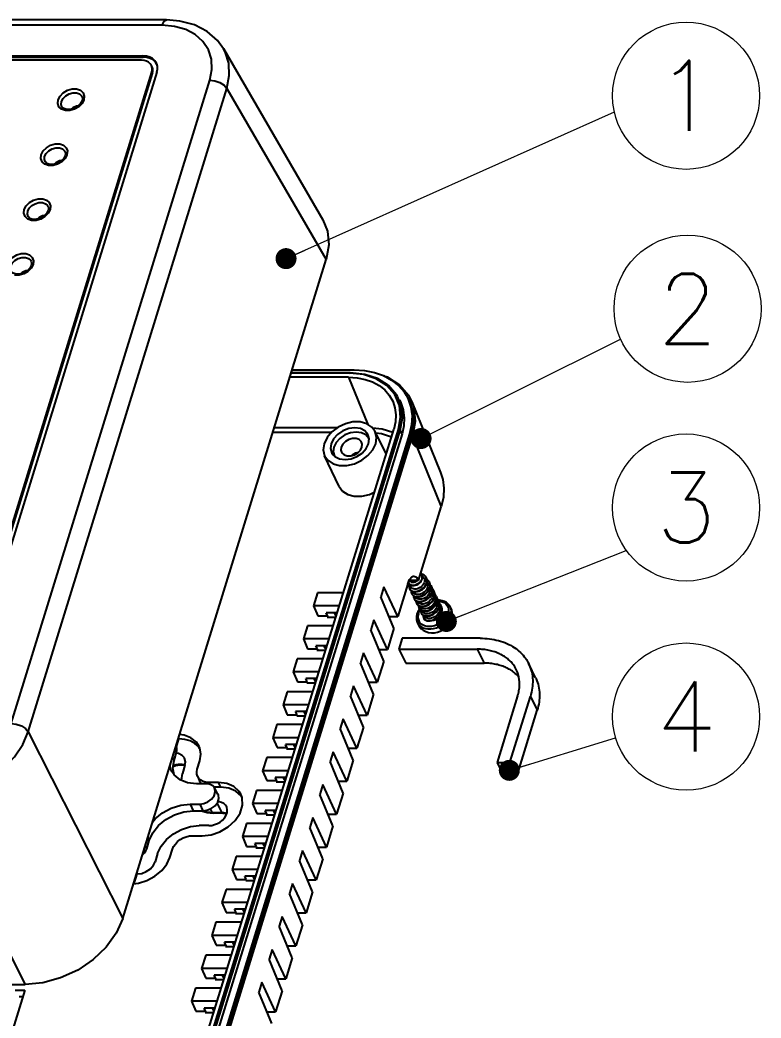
# Model space of a CAD drawing. Header units: millimetres. Extents: x 2151 to 2806, y 681 to 1136.
# Drawn here: x 2366.6 to 2440.7, y 739.2 to 838.9 of the extents above; entities that cross this region are included whole.
import ezdxf
from ezdxf.enums import TextEntityAlignment as Align

# ---------------------------------------------------------------- set-up
doc = ezdxf.new("R2010")
doc.units = ezdxf.units.MM
doc.layers.add('3_ALL_AXES', color=7, linetype='Continuous')
doc.layers.add('from', color=7, linetype='Continuous', lineweight=13)
doc.styles.add('TXT', font='txt.shx', dxfattribs={"bigfont": 'gbcbig.shx'})
doc.styles.add('wuwei', font='SimSun.ttf', dxfattribs={"width": 0.8, "oblique": 10})
doc.dimstyles.new('wuwei', dxfattribs={"dimscale": 2, "dimtxt": 2.5, "dimasz": 1.5, "dimexe": 0.3, "dimexo": 0.3, "dimgap": 0.5, "dimtad": 1, "dimdsep": 46, "dimtxsty": 'wuwei', "dimblk": 'CLOSEDBLANK', "dimcen": 0, "dimclrd": 42, "dimclre": 40, "dimclrt": 74, "dimazin": 2, "dimtfac": 1, "dimtofl": 0, "dimtmove": 0, "dimatfit": 3, "dimfxl": 1, "dimlwd": 5, "dimlwe": 5, "dimarcsym": 0})

# ---------------------------------------------------------------- blocks, each defined once
blk = doc.blocks.new('_ClosedBlank')
at = {"color": 0, "linetype": 'ByBlock', "lineweight": -2}
for p, q in [((-1, 0.167), (0, 0)), ((-1, 0.167), (-1, -0.167)), ((0, 0), (-1, -0.167))]:
    blk.add_line(p, q, dxfattribs=at)
blk = doc.blocks.new('*u28')
at = {"color": 7, "linetype": 'Continuous'}
for p, q in [((100.77, 54.29), (-75.29, 54.29)), ((101.38, 55.05), (-74.68, 55.05)), ((101.38, 55.05), (101.38, 55.05)), ((-75.19, 49.93), (97.97, 49.93)), ((97.97, 49.93), (98.06, 49.73)), ((109.49, 50.96), (123.69, 26.53)), ((97.78, 49.31), (-75.38, 49.31)), ((-75.1, 49.73), (98.06, 49.73)), ((100.01, 48.71), (99.79, 49.05)), ((100.08, 48.48), (99.99, 48.78)), ((70.22, -46.42), (99.27, 47.58)), ((70.33, -46.6), (99.38, 47.4)), ((100.01, 47.58), (70.96, -46.42)), ((99.27, 47.58), (99.38, 47.4)), ((79.2, -45.3), (107.55, 46.46)), ((81.63, -46.5), (109.98, 45.26)), ((89.64, 44.19), (89.59, 43.67)), ((109.98, 45.26), (124.18, 20.86)), ((89.32, 43.53), (89.11, 43.12)), ((89.59, 43.67), (89.31, 43.14)), ((89.37, 43.73), (89.32, 43.53)), ((86.9, 35.7), (86.69, 35.28)), ((87.16, 35.83), (86.89, 35.3)), ((86.94, 35.9), (86.9, 35.7)), ((87.22, 36.36), (87.16, 35.83)), ((84.8, 28.53), (84.74, 28)), ((84.48, 27.87), (84.26, 27.45)), ((84.74, 28), (84.47, 27.47)), ((84.52, 28.06), (84.48, 27.87)), ((82.06, 20.04), (81.84, 19.62)), ((82.32, 20.17), (82.05, 19.64)), ((82.1, 20.23), (82.06, 20.04)), ((82.38, 20.69), (82.32, 20.17)), ((95.13, -73.15), (124.18, 20.86)), ((127.51, 4.65), (119.17, 4.65)), ((127.62, 4.69), (119.18, 4.69)), ((119.32, 5.13), (128.16, 5.13)), ((127.51, 4.65), (127.62, 4.69)), ((129.51, 4.46), (127.51, 4.65)), ((128.16, 5.13), (129.66, 5.04)), ((127.37, 4.08), (118.99, 4.08)), ((127.37, 4.08), (130.1, -2.64)), ((134.63, 3.01), (135.91, 1.53)), ((134.63, 0.06), (133.97, 1.61)), ((135.59, 1.54), (135.9, 0.93)), ((135.91, 1.53), (136.41, 0.56)), ((135.77, 1.24), (136.08, 0.64)), ((136.41, 0.56), (140.51, -9.5)), ((104.74, -97.42), (133.81, -3.36)), ((105.43, -97.39), (134.48, -3.39)), ((105.68, -97.52), (134.73, -3.51)), ((135, -4.01), (105.95, -98.01)), ((136.08, -4.01), (107.03, -98.02)), ((116.57, -3.76), (124.94, -3.76)), ((116.78, -3.07), (125.83, -3.07)), ((132.75, -6.8), (131.14, -3.62)), ((134.48, -3.39), (134.73, -3.51)), ((135, -4.01), (134.73, -3.51)), ((136.08, -4.01), (136.26, -4.32)), ((136.26, -4.32), (107.21, -98.33)), ((107.47, -98.31), (136.51, -4.33)), ((130.3, -4.78), (130.24, -4.64)), ((136.51, -4.33), (140.61, -14.39)), ((125.27, -5.9), (125.19, -6.57)), ((126.03, -11.52), (123.95, -7.14)), ((137.36, -24.92), (140.61, -14.39)), ((137.98, -24.08), (137.83, -24.02)), ((137.85, -24.08), (137.83, -24.03)), ((137.9, -24.24), (137.85, -24.08)), ((135.81, -25.41), (134.38, -30.04)), ((135.95, -25.27), (135.98, -25.33)), ((135.95, -25.27), (135.98, -25.32)), ((137.36, -24.92), (136.01, -24.92)), ((137.2, -24.92), (137.13, -24.99)), ((137.48, -25.29), (137.63, -25.15)), ((138.52, -24.68), (138.46, -24.53)), ((138.99, -25.36), (138.91, -25.13)), ((122.94, -26.68), (122.37, -28.55)), ((126.6, -26.68), (122.94, -26.68)), ((132.42, -25.84), (131.99, -27.25)), ((134.38, -30.04), (132.42, -25.84)), ((136.08, -26.08), (136.11, -26.14)), ((136.36, -26.4), (136.54, -26.48)), ((136.38, -26.79), (136.41, -26.85)), ((136.56, -26.57), (136.5, -26.47)), ((136.68, -26.7), (136.56, -26.57)), ((138.54, -26.13), (138.79, -26.29)), ((138.79, -26.29), (138.82, -26.35)), ((139.27, -25.87), (139.24, -25.81)), ((139.33, -26.09), (139.27, -25.87)), ((139.62, -26.6), (139.58, -26.5)), ((133.85, -31.74), (131.99, -27.25)), ((136.72, -27.48), (136.75, -27.54)), ((136.72, -27.48), (136.77, -27.57)), ((137.05, -28.16), (137.08, -28.22)), ((137.05, -28.16), (137.09, -28.22)), ((139.98, -27.34), (139.91, -27.18)), ((140.3, -27.98), (140.25, -27.86)), ((122.37, -28.55), (122.97, -29.96)), ((126.03, -28.55), (122.37, -28.55)), ((124.37, -29.96), (124.16, -29.52)), ((125.73, -29.52), (124.16, -29.52)), ((125.31, -29.52), (125.57, -30.02)), ((137.39, -28.84), (137.42, -28.91)), ((137.72, -29.53), (137.75, -29.59)), ((140.61, -28.61), (140.59, -28.55)), ((140.67, -28.83), (140.61, -28.61)), ((140.64, -29.47), (140.61, -29.65)), ((122.97, -29.96), (124.37, -29.96)), ((124.37, -29.96), (124.32, -30.14)), ((124.32, -30.14), (125.54, -30.14)), ((130.97, -30.54), (130.54, -31.95)), ((132.93, -34.74), (130.97, -30.54)), ((133.15, -30.04), (134.38, -30.04)), ((138.06, -30.21), (138.09, -30.27)), ((138.06, -30.21), (138.09, -30.26)), ((121.49, -31.38), (120.91, -33.25)), ((125.15, -31.38), (121.49, -31.38)), ((132.4, -36.44), (130.54, -31.95)), ((133.85, -31.74), (132.93, -34.74)), ((120.91, -33.25), (121.52, -34.66)), ((124.57, -33.25), (120.91, -33.25)), ((135.03, -33.15), (134.55, -34.72)), ((146.14, -33.15), (135.03, -33.15)), ((121.52, -34.66), (122.92, -34.66)), ((122.92, -34.66), (122.71, -34.22)), ((124.28, -34.22), (122.71, -34.22)), ((122.92, -34.66), (122.86, -34.84)), ((122.86, -34.84), (124.08, -34.84)), ((123.86, -34.22), (124.12, -34.72)), ((129.52, -35.24), (129.08, -36.65)), ((131.47, -39.44), (129.52, -35.24)), ((131.7, -34.74), (132.93, -34.74)), ((134.55, -34.72), (145.75, -34.72)), ((134.55, -34.72), (135.53, -36.71)), ((145.75, -34.72), (146.72, -36.71)), ((120.04, -36.08), (119.46, -37.95)), ((123.7, -36.08), (120.04, -36.08)), ((130.95, -41.14), (129.08, -36.65)), ((132.4, -36.44), (131.47, -39.44)), ((135.53, -36.71), (146.72, -36.71)), ((154.06, -38.78), (153.09, -36.79)), ((119.46, -37.95), (120.06, -39.36)), ((123.12, -37.95), (119.46, -37.95)), ((120.06, -39.36), (121.46, -39.36)), ((121.46, -39.36), (121.25, -38.92)), ((122.82, -38.92), (121.25, -38.92)), ((121.46, -39.36), (121.41, -39.54)), ((121.41, -39.54), (122.63, -39.54)), ((122.41, -38.92), (122.67, -39.42)), ((130.24, -39.44), (131.47, -39.44)), ((118.59, -40.78), (118.01, -42.65)), ((122.25, -40.78), (118.59, -40.78)), ((128.07, -39.94), (127.63, -41.35)), ((130.02, -44.14), (128.07, -39.94)), ((130.95, -41.14), (130.02, -44.14)), ((118.01, -42.65), (118.61, -44.06)), ((121.67, -42.65), (118.01, -42.65)), ((129.5, -45.84), (127.63, -41.35)), ((151.51, -41.37), (148.57, -50.9)), ((150.41, -50.9), (153.33, -41.45)), ((153.33, -41.45), (154.31, -43.44)), ((118.61, -44.06), (120.01, -44.06)), ((120.01, -44.06), (119.8, -43.62)), ((121.37, -43.62), (119.8, -43.62)), ((120.01, -44.06), (119.96, -44.24)), ((120.96, -43.62), (121.22, -44.12)), ((151.39, -52.89), (154.31, -43.44)), ((117.13, -45.48), (116.56, -47.35)), ((120.79, -45.48), (117.13, -45.48)), ((119.96, -44.24), (121.18, -44.24)), ((126.62, -44.64), (126.18, -46.05)), ((128.57, -48.84), (126.62, -44.64)), ((128.79, -44.14), (130.02, -44.14)), ((81.63, -46.5), (95.13, -73.15)), ((128.04, -50.54), (126.18, -46.05)), ((129.5, -45.84), (128.57, -48.84)), ((102.79, -48.65), (103.14, -47.51)), ((103.14, -47.51), (103.09, -47.4)), ((116.56, -47.35), (117.16, -48.76)), ((120.22, -47.35), (116.56, -47.35)), ((118.56, -48.76), (118.35, -48.32)), ((119.92, -48.32), (118.35, -48.32)), ((119.5, -48.32), (119.76, -48.82)), ((102.45, -50.58), (102.81, -49.4)), ((102.59, -48.99), (102.81, -49.4)), ((103.1, -49.62), (102.76, -49.57)), ((106.15, -48.95), (105.93, -48.61)), ((117.16, -48.76), (118.56, -48.76)), ((118.56, -48.76), (118.51, -48.94)), ((118.51, -48.94), (119.73, -48.94)), ((125.16, -49.34), (124.73, -50.75)), ((127.12, -53.54), (125.16, -49.34)), ((127.34, -48.84), (128.57, -48.84)), ((102.23, -50.17), (102.45, -50.58)), ((102.28, -51.68), (102.45, -50.58)), ((103.9, -51.22), (103.62, -51.16)), ((104.01, -51.25), (103.9, -51.22)), ((105.77, -51.82), (106.13, -50.64)), ((115.68, -50.18), (115.1, -52.05)), ((119.34, -50.18), (115.68, -50.18)), ((126.59, -55.24), (124.73, -50.75)), ((128.04, -50.54), (127.12, -53.54)), ((148.57, -50.9), (150.41, -50.9)), ((148.57, -50.9), (149.55, -52.89)), ((150.41, -50.9), (151.39, -52.89)), ((102.45, -52.62), (102.28, -51.68)), ((103.5, -53.42), (103.65, -52.44)), ((104.01, -51.27), (103.65, -52.44)), ((103.95, -51.27), (104, -51.29)), ((115.1, -52.05), (115.71, -53.46)), ((118.76, -52.05), (115.1, -52.05)), ((107.03, -53.92), (105.65, -53.92)), ((105.79, -52.84), (106.07, -53.48)), ((107.44, -53.75), (107, -53.71)), ((107.56, -54.01), (107.44, -53.75)), ((108.82, -53.75), (107.44, -53.75)), ((109.12, -54.4), (108.82, -53.75)), ((115.71, -53.46), (117.11, -53.46)), ((117.11, -53.46), (116.9, -53.02)), ((118.47, -53.02), (116.9, -53.02)), ((117.11, -53.46), (117.05, -53.64)), ((117.05, -53.64), (118.28, -53.64)), ((118.05, -53.02), (118.31, -53.52)), ((123.71, -54.04), (123.27, -55.45)), ((125.66, -58.24), (123.71, -54.04)), ((125.89, -53.54), (127.12, -53.54)), ((149.55, -52.89), (151.39, -52.89)), ((109.12, -54.4), (108.22, -54.4)), ((108.72, -55.41), (108.22, -54.5)), ((114.23, -54.88), (113.65, -56.75)), ((117.89, -54.88), (114.23, -54.88)), ((125.14, -59.94), (123.27, -55.45)), ((126.59, -55.24), (125.66, -58.24)), ((67.68, -55.89), (81.18, -82.55)), ((104.75, -56.81), (105.2, -57.78)), ((104.75, -56.81), (106.14, -56.81)), ((106.14, -56.81), (106.58, -57.78)), ((109.34, -58.04), (108.61, -56.66)), ((112.16, -55.89), (112.02, -55.65)), ((113.65, -56.75), (114.25, -58.16)), ((117.31, -56.75), (113.65, -56.75)), ((105.2, -57.78), (106.58, -57.78)), ((106.39, -57.78), (107.19, -58.03)), ((106.8, -57.91), (106.48, -57.78)), ((107.96, -58.04), (106.8, -57.91)), ((107.19, -58.03), (108.03, -58.1)), ((107.96, -58.04), (107.67, -57.5)), ((109.34, -58.04), (107.96, -58.04)), ((109.41, -58.1), (108.03, -58.1)), ((109.56, -58.05), (109.34, -58.04)), ((109.41, -58.1), (109.58, -58.11)), ((109.8, -58.09), (109.56, -58.05)), ((109.58, -58.11), (109.96, -58.19)), ((109.98, -58.14), (109.8, -58.09)), ((114.25, -58.16), (115.65, -58.16)), ((115.65, -58.16), (115.44, -57.72)), ((117.01, -57.72), (115.44, -57.72)), ((115.65, -58.16), (115.6, -58.34)), ((115.6, -58.34), (116.82, -58.34)), ((116.6, -57.72), (116.86, -58.22)), ((124.44, -58.24), (125.66, -58.24)), ((112.78, -59.58), (112.2, -61.45)), ((116.44, -59.58), (112.78, -59.58)), ((122.26, -58.74), (121.82, -60.15)), ((124.21, -62.94), (122.26, -58.74)), ((107.42, -59.89), (106.04, -59.89)), ((123.69, -64.64), (121.82, -60.15)), ((125.14, -59.94), (124.21, -62.94)), ((98.55, -63.19), (98.92, -62.01)), ((98.7, -61.6), (98.92, -62.01)), ((105.1, -61.33), (106.48, -61.33)), ((112.2, -61.45), (112.8, -62.86)), ((115.86, -61.45), (112.2, -61.45)), ((114.2, -62.86), (113.99, -62.42)), ((115.56, -62.42), (113.99, -62.42)), ((115.15, -62.42), (115.41, -62.92)), ((98.33, -62.78), (98.55, -63.19)), ((100.11, -63.88), (99.75, -65.05)), ((101.87, -64.43), (102.23, -63.26)), ((112.8, -62.86), (114.2, -62.86)), ((114.2, -62.86), (114.15, -63.04)), ((114.15, -63.04), (115.37, -63.04)), ((120.81, -63.44), (120.37, -64.85)), ((122.76, -67.64), (120.81, -63.44)), ((122.98, -62.94), (124.21, -62.94)), ((111.32, -64.28), (110.75, -66.15)), ((114.98, -64.28), (111.32, -64.28)), ((122.24, -69.34), (120.37, -64.85)), ((123.69, -64.64), (122.76, -67.64)), ((96.76, -68.16), (97.19, -66.78)), ((97.19, -66.78), (97.13, -66.67)), ((110.75, -66.15), (111.35, -67.56)), ((114.41, -66.15), (110.75, -66.15)), ((111.35, -67.56), (112.75, -67.56)), ((112.75, -67.56), (112.54, -67.12)), ((114.11, -67.12), (112.54, -67.12)), ((112.75, -67.56), (112.7, -67.74)), ((112.7, -67.74), (113.92, -67.74)), ((113.69, -67.12), (113.95, -67.62)), ((119.35, -68.14), (118.92, -69.55)), ((121.31, -72.34), (119.35, -68.14)), ((121.53, -67.64), (122.76, -67.64)), ((109.87, -68.98), (109.29, -70.85)), ((113.53, -68.98), (109.87, -68.98)), ((120.78, -74.04), (118.92, -69.55)), ((122.24, -69.34), (121.31, -72.34)), ((109.29, -70.85), (109.9, -72.26)), ((112.95, -70.85), (109.29, -70.85)), ((109.9, -72.26), (111.3, -72.26)), ((111.3, -72.26), (111.09, -71.82)), ((112.66, -71.82), (111.09, -71.82)), ((111.3, -72.26), (111.24, -72.44)), ((111.24, -72.44), (112.47, -72.44)), ((112.24, -71.82), (112.5, -72.32)), ((120.08, -72.34), (121.31, -72.34)), ((108.42, -73.68), (107.84, -75.55)), ((112.08, -73.68), (108.42, -73.68)), ((117.9, -72.84), (117.46, -74.25)), ((119.86, -77.04), (117.9, -72.84)), ((120.78, -74.04), (119.86, -77.04)), ((119.33, -78.74), (117.46, -74.25)), ((107.84, -75.55), (108.45, -76.96)), ((111.5, -75.55), (107.84, -75.55)), ((109.84, -76.96), (109.64, -76.52)), ((111.2, -76.52), (109.64, -76.52)), ((110.79, -76.52), (111.05, -77.02)), ((108.45, -76.96), (109.84, -76.96)), ((109.84, -76.96), (109.79, -77.14)), ((109.79, -77.14), (111.01, -77.14)), ((116.45, -77.54), (116.01, -78.95)), ((118.4, -81.74), (116.45, -77.54)), ((118.63, -77.04), (119.86, -77.04)), ((106.97, -78.38), (106.39, -80.25)), ((110.63, -78.38), (106.97, -78.38)), ((117.88, -83.44), (116.01, -78.95)), ((119.33, -78.74), (118.4, -81.74)), ((106.39, -80.25), (106.99, -81.66)), ((110.05, -80.25), (106.39, -80.25)), ((52.62, -82.55), (81.18, -82.55)), ((106.99, -81.66), (108.39, -81.66)), ((108.39, -81.66), (108.18, -81.21)), ((109.75, -81.21), (108.18, -81.21)), ((108.39, -81.66), (108.34, -81.84)), ((108.34, -81.84), (109.56, -81.84)), ((109.34, -81.21), (109.6, -81.72)), ((115, -82.24), (114.56, -83.65)), ((116.95, -86.44), (115, -82.24)), ((117.17, -81.74), (118.4, -81.74)), ((81.15, -83.37), (77.27, -95.94)), ((79.77, -83.37), (81.15, -83.37)), ((105.51, -83.08), (104.94, -84.95)), ((109.17, -83.08), (105.51, -83.08)), ((116.43, -88.14), (114.56, -83.65)), ((117.88, -83.44), (116.95, -86.44)), ((80.86, -84.32), (80.35, -84.32)), ((104.94, -84.95), (105.54, -86.36)), ((108.6, -84.95), (104.94, -84.95)), ((105.54, -86.36), (106.94, -86.36)), ((106.94, -86.36), (106.73, -85.91)), ((108.3, -85.91), (106.73, -85.91)), ((106.94, -86.36), (106.89, -86.54)), ((106.89, -86.54), (108.11, -86.54)), ((107.88, -85.91), (108.14, -86.42)), ((115.72, -86.44), (116.95, -86.44))]:
    blk.add_line(p, q, dxfattribs=at)
for points in [[(100.77, 54.29), (100.99, 54.79), (101.27, 55.03), (101.38, 55.05)], [(107.55, 46.46), (107.85, 47.99), (107.78, 49.46), (107.35, 50.81), (106.57, 52), (105.47, 52.97), (104.11, 53.7), (102.51, 54.14), (100.77, 54.29)], [(109.49, 50.95), (108.66, 52.1), (107.19, 53.4), (105.37, 54.35), (103.27, 54.9), (101.38, 55.05)], [(99.99, 48.78), (99.95, 48.89), (99.71, 49.24), (99.38, 49.54), (98.97, 49.75), (98.5, 49.89), (97.97, 49.93)], [(109.98, 45.26), (110.33, 47.11), (110.25, 48.87), (109.73, 50.5), (109.49, 50.95)], [(99.18, 48.62), (99.05, 48.8), (98.81, 49.02), (98.51, 49.17), (98.16, 49.27), (97.78, 49.31)], [(99.79, 49.05), (99.46, 49.34), (99.05, 49.55), (98.58, 49.69), (98.06, 49.73)], [(99.27, 47.58), (99.34, 47.92), (99.32, 48.24), (99.23, 48.54), (99.18, 48.62)], [(99.38, 47.4), (99.44, 47.73), (99.42, 48.06), (99.33, 48.36), (99.28, 48.45)], [(100.01, 47.58), (100.1, 48.04), (100.08, 48.48)], [(107.55, 46.46), (108.29, 46.37), (109, 46.12), (109.6, 45.73), (109.98, 45.26)], [(85.9, 43.67), (86.18, 44.19), (86.64, 44.67), (87.24, 45.02), (87.9, 45.21), (88.54, 45.21), (89.09, 45.02), (89.47, 44.67), (89.64, 44.19)], [(86.39, 43.43), (86.61, 43.85), (86.98, 44.23), (87.46, 44.51), (87.99, 44.66), (88.5, 44.66), (88.93, 44.51), (89.24, 44.23), (89.31, 44.09)], [(86.95, 42.12), (86.4, 42.31), (86.02, 42.66), (85.85, 43.14), (85.9, 43.67)], [(86.45, 42.68), (86.35, 43), (86.39, 43.43)], [(89.11, 43.12), (88.72, 42.73), (88.22, 42.43), (87.67, 42.27), (87.15, 42.27), (86.72, 42.41), (86.45, 42.68)], [(89.31, 43.14), (88.85, 42.66), (88.25, 42.31), (87.59, 42.12), (86.95, 42.12)], [(88.8, 42.81), (88.53, 42.76), (88.01, 42.51), (87.78, 42.31)], [(89.31, 44.09), (89.36, 43.92), (89.37, 43.73)], [(83.48, 35.83), (83.76, 36.36), (84.22, 36.83), (84.82, 37.19), (85.48, 37.37), (86.12, 37.37), (86.67, 37.19), (87.05, 36.83), (87.22, 36.36)], [(84.53, 34.29), (83.98, 34.48), (83.6, 34.83), (83.43, 35.3), (83.48, 35.83)], [(83.97, 35.59), (84.19, 36.02), (84.56, 36.4), (85.04, 36.68), (85.57, 36.83), (86.08, 36.83), (86.51, 36.68), (86.82, 36.4), (86.89, 36.26)], [(86.89, 36.26), (86.94, 36.08), (86.94, 35.9)], [(84.03, 34.85), (83.93, 35.16), (83.97, 35.59)], [(86.69, 35.28), (86.3, 34.9), (85.8, 34.6), (85.25, 34.44), (84.73, 34.43), (84.3, 34.58), (84.03, 34.85)], [(86.89, 35.3), (86.43, 34.83), (85.83, 34.48), (85.17, 34.29), (84.53, 34.29)], [(86.38, 34.97), (86.11, 34.93), (85.59, 34.68), (85.36, 34.47)], [(81.06, 28), (81.33, 28.53), (81.8, 29), (82.4, 29.35), (83.06, 29.54), (83.7, 29.54), (84.25, 29.35), (84.63, 29), (84.8, 28.53)], [(81.55, 27.76), (81.77, 28.19), (82.14, 28.56), (82.62, 28.84), (83.15, 28.99), (83.66, 28.99), (84.09, 28.84), (84.4, 28.56), (84.47, 28.42)], [(82.11, 26.46), (81.56, 26.65), (81.18, 27), (81.01, 27.47), (81.06, 28)], [(81.61, 27.02), (81.51, 27.33), (81.55, 27.76)], [(84.26, 27.45), (83.88, 27.06), (83.38, 26.77), (82.83, 26.61), (82.31, 26.6), (81.88, 26.74), (81.61, 27.02)], [(84.47, 27.47), (84.01, 27), (83.41, 26.65), (82.75, 26.46), (82.11, 26.46)], [(83.96, 27.14), (83.69, 27.1), (83.17, 26.85), (82.94, 26.64)], [(84.47, 28.42), (84.52, 28.25), (84.52, 28.06)], [(123.69, 26.53), (124.35, 24.94), (124.55, 22.95), (124.18, 20.86)], [(78.64, 20.17), (78.91, 20.69), (79.38, 21.17), (79.98, 21.52), (80.64, 21.71), (81.28, 21.71), (81.82, 21.52), (82.21, 21.17), (82.38, 20.69)], [(79.13, 19.93), (79.35, 20.35), (79.72, 20.73), (80.2, 21.01), (80.73, 21.16), (81.24, 21.16), (81.67, 21.01), (81.98, 20.73), (82.05, 20.59)], [(82.05, 20.59), (82.1, 20.42), (82.1, 20.23)], [(81.84, 19.62), (81.46, 19.23), (80.96, 18.93), (80.41, 18.77), (79.89, 18.77), (79.46, 18.91), (79.19, 19.18)], [(82.05, 19.64), (81.59, 19.16), (80.99, 18.81), (80.33, 18.62), (79.69, 18.62)], [(81.54, 19.31), (81.27, 19.26), (80.75, 19.01), (80.52, 18.81)], [(134.36, 1.34), (134.21, 1.59), (133.07, 2.91), (131.52, 3.89), (129.67, 4.49), (127.62, 4.69)], [(133.97, 1.61), (132.85, 2.9), (131.33, 3.87), (129.51, 4.46)], [(129.66, 5.04), (131.07, 4.76), (132.37, 4.31)], [(132.37, 4.31), (133.52, 3.68), (134.51, 2.9), (135.31, 1.98), (135.59, 1.54)], [(132.4, 4.29), (132.88, 4.13), (134.63, 3.01)], [(127.37, 4.08), (128.59, 4), (129.74, 3.78), (130.79, 3.41), (131.73, 2.9), (132.53, 2.26), (133.18, 1.51), (133.67, 0.66), (133.73, 0.51)], [(133.73, 0.51), (133.98, -0.27), (134.11, -1.26), (134.05, -2.3), (133.81, -3.36)], [(134.73, -3.51), (135.05, -1.72), (134.88, 0.01), (134.36, 1.34)], [(134.48, -3.39), (134.79, -1.64), (134.63, 0.06)], [(134.63, 0.86), (134.84, 0.44), (135.18, -0.59), (135.32, -1.69), (135.26, -2.84), (135, -4.01)], [(135.9, 0.93), (136.28, -0.21), (136.44, -1.43), (136.37, -2.71), (136.08, -4.01)], [(136.08, 0.64), (136.46, -0.51), (136.62, -1.74), (136.55, -3.01), (136.26, -4.32)], [(136.41, 0.56), (136.68, -0.25), (136.88, -2.23), (136.51, -4.33)], [(129.97, -2.55), (129.04, -2.3), (127.99, -2.3), (126.91, -2.55), (125.87, -3.04), (124.98, -3.71), (124.29, -4.52), (123.87, -5.4)], [(131.14, -3.62), (130.7, -3.04), (129.97, -2.55)], [(130.28, -4.5), (130.12, -4.08), (129.69, -3.57), (129.05, -3.25), (128.26, -3.14), (127.4, -3.25), (126.56, -3.57), (125.81, -4.08), (125.24, -4.7), (124.89, -5.4)], [(130.24, -4.64), (129.83, -4.16), (129.22, -3.85), (128.47, -3.75), (127.65, -3.85), (126.85, -4.16), (126.14, -4.64), (125.6, -5.24), (125.27, -5.9)], [(130.77, -3.12), (132.17, -3.26), (133.68, -3.76)], [(131.24, -5.4), (131.37, -4.52), (131.18, -3.71), (131.14, -3.62)], [(131.26, -3.86), (132.09, -3.94), (133.49, -4.4)], [(123.87, -5.4), (123.75, -6.29), (123.95, -7.14)], [(123.95, -7.14), (124.41, -7.77), (125.15, -8.26), (126.07, -8.51), (127.13, -8.51), (128.2, -8.26), (129.24, -7.77), (130.13, -7.1), (130.82, -6.29), (131.24, -5.4)], [(124.89, -5.4), (124.81, -6.1), (124.99, -6.73), (125.18, -7)], [(129.23, -5.18), (129.18, -5.09), (128.88, -4.82), (128.44, -4.67), (127.93, -4.67), (127.4, -4.82), (126.92, -5.09), (126.55, -5.47), (126.33, -5.9)], [(129.27, -5.9), (129.32, -5.47), (129.23, -5.18)], [(129.3, -6.73), (129.87, -6.1), (130.22, -5.4)], [(130.22, -5.4), (130.31, -4.7), (130.28, -4.5)], [(125.18, -7), (125.43, -7.24), (126.07, -7.56), (126.86, -7.67), (127.72, -7.56), (128.56, -7.24), (129.3, -6.73)], [(125.19, -6.57), (125.36, -7.17), (125.38, -7.19)], [(126.33, -5.9), (126.28, -6.33), (126.36, -6.59)], [(126.36, -6.59), (126.42, -6.71), (126.73, -6.99), (127.17, -7.14), (127.67, -7.14), (128.2, -6.99), (128.68, -6.71), (129.05, -6.33), (129.27, -5.9)], [(128.72, -6.67), (128.36, -6.77), (127.87, -7.06), (127.83, -7.09)], [(140.51, -9.5), (140.82, -10.49), (140.98, -11.74), (140.91, -13.05), (140.61, -14.39)], [(126.03, -11.52), (126.5, -12.16), (127.25, -12.65), (128.18, -12.9), (129.26, -12.9), (130.35, -12.65), (131.04, -12.33)], [(137.63, -25.15), (137.75, -24.99), (137.85, -24.82), (137.91, -24.64), (137.93, -24.47), (137.93, -24.3), (137.88, -24.15), (137.86, -24.09)], [(137.83, -24.03), (137.78, -23.94), (137.69, -23.84)], [(138.46, -24.53), (138.44, -24.49), (138.32, -24.32), (138.17, -24.18), (137.98, -24.08)], [(135.81, -25.41), (136.08, -24.77), (136.39, -24.38), (136.69, -24.27)], [(135.91, -25.16), (135.92, -25.19), (135.95, -25.27)], [(135.98, -25.32), (136.07, -25.43), (136.2, -25.51), (136.35, -25.56), (136.52, -25.58), (136.71, -25.57), (136.9, -25.53), (137.09, -25.46), (137.28, -25.36), (137.45, -25.23), (137.6, -25.09)], [(135.98, -25.33), (136.01, -25.38), (136.1, -25.49), (136.23, -25.57), (136.38, -25.62), (136.55, -25.64), (136.74, -25.63), (136.93, -25.59), (137.12, -25.52), (137.31, -25.42), (137.48, -25.29)], [(136.09, -25.48), (136.06, -25.55), (136.02, -25.74), (136.03, -25.93), (136.08, -26.08)], [(136.08, -26.08), (136.19, -26.23), (136.33, -26.34), (136.5, -26.42), (136.71, -26.47), (136.94, -26.47), (137.17, -26.44), (137.42, -26.36), (137.65, -26.26), (137.88, -26.12), (138.08, -25.95), (138.25, -25.76), (138.39, -25.55), (138.49, -25.33), (138.55, -25.11), (138.56, -24.89), (138.52, -24.68)], [(137.13, -24.99), (136.99, -25.08), (136.83, -25.15), (136.68, -25.19), (136.53, -25.2), (136.4, -25.18), (136.29, -25.12), (136.21, -25.05), (136.17, -24.95), (136.16, -24.92)], [(138.21, -25.06), (138.15, -25.25), (138.06, -25.44), (137.94, -25.61), (137.79, -25.77), (137.61, -25.91), (137.42, -26.02), (137.21, -26.09), (137.01, -26.14), (136.82, -26.15), (136.64, -26.12), (136.49, -26.06), (136.37, -25.98), (136.28, -25.86), (136.25, -25.76)], [(136.54, -26.48), (136.74, -26.53), (136.97, -26.53), (137.2, -26.5), (137.45, -26.43), (137.68, -26.32), (137.91, -26.18), (138.11, -26.01), (138.28, -25.82), (138.42, -25.61), (138.52, -25.39), (138.58, -25.17)], [(136.69, -24.27), (136.74, -24.28), (137.07, -24.46), (137.36, -24.92)], [(137.6, -25.09), (137.72, -24.93), (137.82, -24.76), (137.88, -24.58), (137.9, -24.41), (137.9, -24.24)], [(137.97, -24.33), (138.03, -24.4), (138.13, -24.54), (138.2, -24.71), (138.22, -24.88), (138.21, -25.06)], [(138.58, -25.17), (138.59, -24.95), (138.55, -24.74), (138.5, -24.59)], [(138.91, -25.13), (138.8, -24.96), (138.64, -24.8), (138.55, -24.74)], [(138.6, -25.09), (138.63, -25.16), (138.7, -25.35), (138.72, -25.55), (138.69, -25.76)], [(138.79, -26.29), (138.91, -26.06), (138.98, -25.82), (139.01, -25.59), (138.99, -25.36)], [(138.82, -26.35), (138.94, -26.12), (139.01, -25.89), (139.04, -25.65), (139.02, -25.42), (138.94, -25.2)], [(139.24, -25.81), (139.16, -25.68), (139.03, -25.53)], [(136.11, -26.14), (136.22, -26.29), (136.36, -26.4)], [(136.33, -26.38), (136.33, -26.4), (136.32, -26.59), (136.37, -26.76), (136.38, -26.79)], [(136.38, -26.79), (136.46, -26.92), (136.6, -27.04), (136.77, -27.13), (136.98, -27.19), (137.21, -27.21), (137.46, -27.18), (137.71, -27.12), (137.97, -27.02), (138.21, -26.88), (138.43, -26.71), (138.63, -26.51), (138.79, -26.29)], [(136.41, -26.85), (136.49, -26.98), (136.63, -27.1), (136.8, -27.19), (137.01, -27.25), (137.24, -27.27), (137.49, -27.24), (137.74, -27.18), (138, -27.08), (138.24, -26.94), (138.46, -26.77), (138.66, -26.57), (138.82, -26.35)], [(137.46, -26.9), (137.24, -26.92), (137.05, -26.91), (136.87, -26.86), (136.72, -26.78), (136.61, -26.67), (136.56, -26.59)], [(137.46, -26.9), (137.23, -26.9), (137.02, -26.87), (136.84, -26.8), (136.68, -26.7)], [(136.75, -27.54), (136.8, -27.63), (136.93, -27.76), (137.1, -27.86), (137.3, -27.93), (137.53, -27.95), (137.77, -27.94), (138.03, -27.88), (138.28, -27.79), (138.53, -27.65), (138.75, -27.49), (138.96, -27.3), (139.12, -27.08), (139.25, -26.86), (139.34, -26.62), (139.37, -26.38), (139.36, -26.15), (139.3, -25.93), (139.27, -25.87)], [(136.77, -27.57), (136.9, -27.7), (137.07, -27.8), (137.27, -27.86), (137.5, -27.89), (137.74, -27.87), (138, -27.82), (138.25, -27.72), (138.5, -27.59), (138.72, -27.43), (138.92, -27.24), (139.09, -27.02), (139.22, -26.79), (139.31, -26.56)], [(139.04, -26.45), (138.97, -26.65), (138.87, -26.84), (138.74, -27.02), (138.57, -27.19), (138.39, -27.33), (138.19, -27.44), (137.98, -27.53), (137.77, -27.58), (137.57, -27.6), (137.38, -27.59), (137.21, -27.55), (137.07, -27.47), (136.96, -27.37), (136.9, -27.28)], [(137.08, -28.22), (137.12, -28.29), (137.24, -28.42), (137.4, -28.53), (137.59, -28.6), (137.82, -28.63), (138.06, -28.63), (138.31, -28.58), (138.57, -28.49), (138.81, -28.37), (139.04, -28.21), (139.25, -28.02), (139.43, -27.81), (139.56, -27.59), (139.66, -27.35), (139.71, -27.11), (139.7, -26.88), (139.65, -26.66), (139.61, -26.56)], [(138.54, -26.13), (138.43, -26.29), (138.3, -26.44), (138.15, -26.57), (137.99, -26.69), (137.81, -26.78), (137.64, -26.85), (137.46, -26.9)], [(138.69, -25.76), (138.66, -25.89), (138.61, -26.01), (138.54, -26.13)], [(139, -25.92), (139.04, -26.04), (139.06, -26.24), (139.04, -26.45)], [(139.31, -26.56), (139.34, -26.32), (139.33, -26.09)], [(139.34, -26.6), (139.38, -26.72), (139.4, -26.92), (139.37, -27.13)], [(139.58, -26.5), (139.52, -26.4), (139.38, -26.22), (139.36, -26.21)], [(139.63, -27.29), (139.67, -27.05), (139.67, -26.82), (139.62, -26.6)], [(139.91, -27.18), (139.89, -27.13), (139.76, -26.95), (139.7, -26.9)], [(136.66, -27.12), (136.65, -27.23), (136.69, -27.41), (136.72, -27.48)], [(137, -27.8), (136.99, -27.88), (137.01, -28.06), (137.05, -28.16)], [(137.09, -28.22), (137.21, -28.36), (137.37, -28.47), (137.56, -28.54), (137.78, -28.57), (138.03, -28.56), (138.28, -28.52), (138.53, -28.43), (138.78, -28.31), (139.01, -28.15), (139.22, -27.96), (139.4, -27.75), (139.53, -27.53), (139.63, -27.29)], [(139.37, -27.13), (139.3, -27.34), (139.19, -27.55), (139.04, -27.74), (138.87, -27.91), (138.67, -28.05), (138.45, -28.16), (138.23, -28.24), (138.01, -28.28), (137.8, -28.29), (137.61, -28.25), (137.45, -28.18), (137.32, -28.09), (137.23, -27.96)], [(137.39, -28.84), (137.47, -28.97), (137.62, -29.1), (137.8, -29.19), (138.01, -29.24), (138.25, -29.26), (138.5, -29.23), (138.76, -29.16), (139.01, -29.05), (139.26, -28.9), (139.48, -28.72), (139.67, -28.52), (139.83, -28.29), (139.94, -28.05)], [(137.42, -28.91), (137.45, -28.96), (137.56, -29.1), (137.72, -29.2), (137.91, -29.28), (138.13, -29.32), (138.37, -29.31), (138.62, -29.27), (138.87, -29.19), (139.12, -29.07), (139.35, -28.92), (139.56, -28.74), (139.74, -28.53), (139.88, -28.31), (139.98, -28.07), (140.04, -27.84), (140.04, -27.6), (140, -27.38), (139.94, -27.24)], [(139.71, -27.82), (139.64, -28.03), (139.53, -28.23), (139.38, -28.42), (139.2, -28.59), (139, -28.73), (138.78, -28.85), (138.56, -28.92), (138.34, -28.97), (138.14, -28.97), (137.94, -28.94), (137.78, -28.87), (137.66, -28.77), (137.57, -28.64)], [(137.75, -29.59), (137.78, -29.64), (137.9, -29.78), (138.05, -29.89), (138.24, -29.96), (138.46, -30), (138.7, -30), (138.95, -29.95), (139.2, -29.87), (139.45, -29.75), (139.68, -29.6), (139.89, -29.42), (140.07, -29.21), (140.22, -28.99), (140.32, -28.76), (140.37, -28.52), (140.38, -28.29), (140.34, -28.07), (140.28, -27.93)], [(139.67, -27.27), (139.68, -27.27), (139.72, -27.44), (139.73, -27.63), (139.71, -27.82)], [(139.94, -28.05), (140, -27.81), (140.01, -27.57), (139.98, -27.34)], [(140.01, -27.96), (140.05, -28.08), (140.07, -28.29), (140.04, -28.5)], [(140.25, -27.86), (140.2, -27.77), (140.05, -27.59), (140.04, -27.58)], [(140.29, -28.68), (140.34, -28.44), (140.35, -28.2), (140.3, -27.98)], [(140.59, -28.55), (140.5, -28.41), (140.37, -28.27)], [(137.33, -28.48), (137.33, -28.64), (137.38, -28.82), (137.39, -28.84)], [(137.67, -29.17), (137.66, -29.18), (137.67, -29.37), (137.72, -29.53)], [(137.72, -29.53), (137.84, -29.69), (137.99, -29.81), (138.18, -29.89), (138.4, -29.93), (138.64, -29.94), (138.9, -29.9), (139.16, -29.82), (139.41, -29.7), (139.65, -29.54), (139.86, -29.36), (140.05, -29.15), (140.19, -28.92), (140.29, -28.68)], [(140.04, -28.5), (139.97, -28.71), (139.86, -28.92), (139.71, -29.1), (139.54, -29.27), (139.34, -29.42), (139.12, -29.53), (138.9, -29.61), (138.68, -29.65), (138.47, -29.65), (138.28, -29.62), (138.12, -29.55), (137.99, -29.45), (137.9, -29.33)], [(138, -29.85), (138, -29.91), (138.02, -30.1), (138.06, -30.21)], [(138.09, -30.26), (138.21, -30.4), (138.37, -30.51), (138.56, -30.59), (138.79, -30.62), (139.04, -30.62), (139.29, -30.57), (139.55, -30.48), (139.8, -30.35), (140.04, -30.19), (140.25, -29.99), (140.42, -29.78), (140.56, -29.55), (140.64, -29.3), (140.68, -29.06), (140.67, -28.83)], [(138.09, -30.27), (138.12, -30.32), (138.23, -30.46), (138.39, -30.57), (138.58, -30.65), (138.79, -30.68), (139.03, -30.68), (139.28, -30.64), (139.54, -30.56), (139.79, -30.44), (140.02, -30.29), (140.23, -30.11), (140.41, -29.9), (140.55, -29.68)], [(140.38, -29.18), (140.31, -29.4), (140.2, -29.6), (140.05, -29.79), (139.87, -29.96), (139.67, -30.1), (139.45, -30.22), (139.23, -30.29), (139.01, -30.33), (138.8, -30.34), (138.61, -30.3), (138.45, -30.23), (138.32, -30.13), (138.24, -30.01)], [(139.41, -30.6), (139.48, -30.59), (139.7, -30.52), (139.91, -30.43), (140.1, -30.31), (140.27, -30.16), (140.42, -30), (140.53, -29.83), (140.61, -29.65)], [(140.34, -28.64), (140.39, -28.77), (140.4, -28.97), (140.38, -29.18)], [(140.55, -29.68), (140.65, -29.44), (140.71, -29.21), (140.71, -28.97), (140.67, -28.75), (140.62, -28.61)], [(79.2, -45.3), (79.93, -45.39), (80.65, -45.65), (81.24, -46.04), (81.63, -46.5)], [(67.68, -55.89), (69.88, -55.7), (72.12, -55.16), (74.3, -54.29), (76.33, -53.12), (78.14, -51.7), (79.67, -50.08), (80.84, -48.32), (81.63, -46.5)], [(106.06, -48.62), (105.64, -47.96), (104.87, -47.35), (103.9, -46.98), (103.24, -46.9)], [(105.93, -48.61), (105.4, -48.15), (104.75, -47.8), (103.98, -47.58), (103.14, -47.51)], [(102.81, -49.4), (102.87, -49.11), (102.85, -48.82), (102.76, -48.56), (102.73, -48.5)], [(103.92, -50.23), (103.61, -49.87), (103.1, -49.62)], [(106.13, -50.64), (106.28, -49.69), (106.12, -48.77), (106.06, -48.62)], [(102.32, -51.46), (102.65, -51.33), (103.32, -51.21), (103.95, -51.27)], [(103.62, -51.16), (103.34, -51.15), (103.06, -51.17), (102.76, -51.22), (102.42, -51.32), (102.33, -51.36)], [(104.01, -51.27), (104.07, -50.77), (103.95, -50.28), (103.92, -50.23)], [(102.14, -52.17), (101.96, -51.78), (101.88, -51.32)], [(105.65, -53.92), (104.39, -53.77), (103.31, -53.34), (102.48, -52.66), (102.14, -52.17)], [(105.79, -52.84), (105.71, -52.55), (105.69, -52.19), (105.77, -51.82)], [(107, -53.71), (106.6, -53.6), (106.27, -53.42), (106, -53.18), (105.81, -52.88), (105.79, -52.84)], [(106.38, -53.92), (106.28, -53.83), (106.09, -53.53), (106.07, -53.48)], [(108.22, -54.51), (107.98, -54.23), (107.53, -53.99), (107.03, -53.92)], [(112.03, -55.51), (111.74, -55.01), (110.99, -54.32), (109.98, -53.9), (108.82, -53.75)], [(106.14, -56.81), (106.68, -56.73), (107.28, -56.5), (107.81, -56.11), (108.18, -55.62), (108.34, -55.1), (108.27, -54.62), (108.22, -54.51)], [(106.58, -57.78), (107.15, -57.7), (107.77, -57.46), (108.31, -57.06), (108.68, -56.56), (108.84, -56.03), (108.78, -55.53), (108.72, -55.41)], [(112.02, -55.65), (111.28, -54.97), (110.27, -54.54), (109.12, -54.4)], [(111.88, -58.09), (112.23, -56.97), (112.17, -55.92), (112.03, -55.51)], [(99.37, -59.41), (99.75, -58.94), (100.82, -58.06), (102.06, -57.38), (103.4, -56.96), (104.75, -56.81)], [(109.9, -57.13), (109.79, -56.97), (109.55, -56.74), (109.24, -56.58), (108.89, -56.47), (108.71, -56.45)], [(98.92, -62.01), (99.43, -60.91), (100.24, -59.89), (101.3, -59.02), (102.53, -58.35), (103.86, -57.93), (105.2, -57.78)], [(106.48, -61.33), (107.73, -61.18), (109.01, -60.75), (110.18, -60.07), (111.17, -59.15), (111.88, -58.09)], [(107.42, -59.89), (107.83, -59.85), (108.24, -59.75), (108.64, -59.59), (109.02, -59.38), (109.37, -59.09), (109.68, -58.75), (109.9, -58.38), (110.03, -58), (110.05, -57.62), (109.97, -57.26), (109.9, -57.13)], [(108.03, -58.1), (108.01, -58.1), (107.96, -58.04)], [(109.41, -58.1), (109.39, -58.1), (109.34, -58.04)], [(100.11, -63.88), (100.59, -62.84), (101.36, -61.88), (102.36, -61.06), (103.52, -60.42), (104.78, -60.02), (106.04, -59.89)], [(102.23, -63.26), (102.39, -62.87), (102.64, -62.51), (102.96, -62.17), (103.33, -61.88), (103.75, -61.64), (104.19, -61.47), (104.65, -61.36), (105.1, -61.33)], [(97.94, -64.07), (97.99, -64.02), (98.23, -63.76), (98.42, -63.48), (98.55, -63.19)], [(96.67, -68.17), (97.37, -68.1), (98.58, -67.73), (99.72, -67.12), (100.7, -66.31), (101.43, -65.39), (101.87, -64.43)], [(97.19, -66.78), (97.83, -66.7), (98.49, -66.45), (99.08, -66.04), (99.5, -65.55), (99.75, -65.05)], [(95.13, -73.15), (94.2, -75.24), (92.77, -77.23), (90.91, -79.01), (88.7, -80.5), (86.26, -81.62), (83.71, -82.31), (81.18, -82.55)]]:
    blk.add_lwpolyline(points, dxfattribs=at)
blk.add_arc((147.95, -41.87), 4.9, 41.0608, 51.6444, dxfattribs=at)
for points, start_tangent, end_tangent in [([(146.14, -33.15), (147.5, -33.24), (148.78, -33.49), (149.96, -33.9), (151.01, -34.47), (151.9, -35.18), (152.63, -36.02), (153.09, -36.79)], (1, 0), (0.440413, -0.897795)), ([(151.32, -37.63), (151.09, -37.22), (150.68, -36.67), (150.18, -36.17), (149.61, -35.75), (148.96, -35.39), (148.23, -35.1), (147.45, -34.89), (146.62, -34.76), (145.75, -34.72)], (-0.440717, 0.897646), (-1, 0)), ([(150.99, -38.03), (150.58, -37.73), (149.93, -37.38), (149.21, -37.09), (148.43, -36.88), (147.6, -36.75), (146.72, -36.71)], (-0.783943, 0.620833), (-1, 0)), ([(153.09, -36.79), (153.17, -36.97), (153.52, -38.01), (153.66, -39.12), (153.6, -40.27), (153.33, -41.45)], (0.440413, -0.897795), (-0.295247, -0.955421)), ([(151.51, -41.37), (151.7, -40.62), (151.78, -39.88), (151.75, -39.16), (151.63, -38.47), (151.41, -37.82), (151.32, -37.63)], (0.295247, 0.955421), (-0.440717, 0.897646)), ([(154.06, -38.78), (154.15, -38.96), (154.49, -39.99), (154.64, -41.11), (154.57, -42.26), (154.31, -43.44)], (0.440413, -0.897795), (-0.295247, -0.955421))]:
    blk.add_spline(points, degree=3, dxfattribs=dict(at, start_tangent=start_tangent, end_tangent=end_tangent))
at = {"layer": '3_ALL_AXES', "color": 7, "linetype": 'Continuous'}
for p, q in [((136.2, -25.56), (136.25, -25.76)), ((137.97, -24.33), (137.93, -24.3)), ((138.6, -25.09), (138.58, -25.07)), ((136.56, -26.59), (136.5, -26.47)), ((136.9, -27.28), (136.87, -27.21)), ((137.23, -27.96), (137.2, -27.89)), ((137.57, -28.64), (137.54, -28.58)), ((137.9, -29.33), (137.87, -29.27)), ((138.24, -30.01), (138.21, -29.95))]:
    blk.add_line(p, q, dxfattribs=at)
for points in [[(141.61, -28.3), (141.36, -28.08), (141.06, -27.92), (140.72, -27.8), (140.34, -27.74), (140.17, -27.73)], [(140.25, -27.86), (140.37, -27.87), (140.71, -27.95), (141, -28.08), (141.25, -28.26), (141.44, -28.49), (141.57, -28.74), (141.64, -29.03), (141.64, -29.33), (141.58, -29.65)], [(142.1, -30.43), (142.18, -30.1), (142.2, -29.77), (142.18, -29.44), (142.11, -29.13), (141.99, -28.83), (141.82, -28.55), (141.61, -28.3)], [(141.61, -28.3), (141.8, -28.54), (141.93, -28.82), (142, -29.13), (141.99, -29.46), (141.92, -29.79)], [(137.13, -29.74), (137.07, -30.01), (137.05, -30.27), (137.07, -30.53)], [(137.12, -30.76), (137.25, -31.04), (137.44, -31.29), (137.69, -31.5), (137.99, -31.66), (138.33, -31.77), (138.7, -31.82), (139.1, -31.82), (139.5, -31.77), (139.91, -31.66), (140.31, -31.5), (140.68, -31.29), (141.03, -31.04), (141.33, -30.76), (141.59, -30.45), (141.78, -30.13), (141.92, -29.79)], [(137.51, -29.03), (137.47, -29.08), (137.27, -29.4), (137.13, -29.74)], [(137.33, -29.65), (137.26, -29.96), (137.27, -30.26), (137.33, -30.55), (137.47, -30.81), (137.66, -31.03), (137.91, -31.21), (138.2, -31.34), (138.53, -31.43), (138.9, -31.45), (139.27, -31.43), (139.66, -31.34), (140.03, -31.21), (140.39, -31.03), (140.72, -30.81), (141.01, -30.55), (141.26, -30.26), (141.45, -29.96), (141.58, -29.65)], [(137.33, -29.65), (137.46, -29.33), (137.59, -29.12)], [(137.07, -30.53), (137.15, -30.88), (137.29, -31.21), (137.49, -31.52), (137.74, -31.79), (138.04, -32.02), (138.39, -32.2), (138.78, -32.32), (139.2, -32.38), (139.63, -32.37), (140.06, -32.29), (140.47, -32.15), (140.86, -31.96), (141.21, -31.72), (141.51, -31.44), (141.76, -31.12), (141.96, -30.79), (142.1, -30.43)]]:
    blk.add_lwpolyline(points, dxfattribs=at)
at = {"layer": 'from', "color": 4}
for centre in [(175.56, 44.24), (175.77, 13.85), (175.56, -14.51), (175.56, -44.33)]:
    blk.add_circle(centre, 10.5, dxfattribs=at)
at = {"layer": 'from', "color": 6, "style": 'TXT'}
for s, p in [('1', (175.56, 44.24)), ('2', (175.77, 13.85)), ('3', (175.56, -14.51)), ('4', (175.56, -44.33))]:
    blk.add_text(s, height=10, dxfattribs=at).set_placement(p, align=Align.MIDDLE)
at = {"layer": 'from', "color": 4}
for points in [[(118.44, 21), (165.32, 41.92)], [(137.72, -4.66), (166.2, 9.52)], [(141.33, -30.76), (167.02, -20.63)], [(150.32, -52), (165.5, -47.36)]]:
    blk.add_leader(points, dimstyle='wuwei', override={"dimasz": 1.5, "dimldrblk": 'Dot'}, dxfattribs=at)

msp = doc.modelspace()

# ---------------------------------------------------------------- block references
at = {"color": 7, "xscale": 0.7, "yscale": 0.7, "zscale": 0.7}
msp.add_blockref('*u28', (2310.27, 800.376), dxfattribs=at)

doc.saveas('drawing.dxf')
